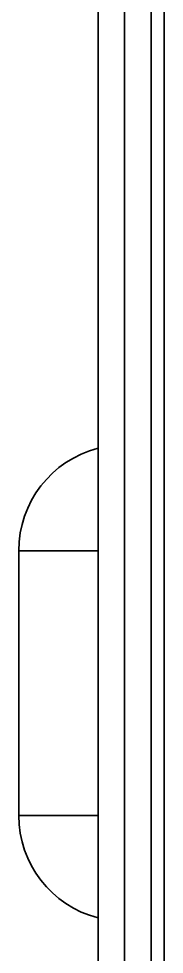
# Model space of a CAD drawing. Header units: millimetres. Extents: x 0 to 420, y 0 to 297.
# Drawn here: x 275.237 to 275.347, y 144.087 to 144.794 of the extents above; entities that cross this region are included whole.
import ezdxf

# ---------------------------------------------------------------- set-up
doc = ezdxf.new("R2010")
doc.units = ezdxf.units.MM

msp = doc.modelspace()

# ---------------------------------------------------------------- linework, layer by layer
at = {"color": 7, "linetype": 'Continuous', "lineweight": 35}
for p, q in [((275.29704, 147.18563), (275.29704, 143.49926)), ((275.31704, 147.13909), (275.31704, 143.09224)), ((275.33704, 143.09224), (275.33704, 147.10445)), ((275.34704, 143.09909), (275.34704, 147.10036)), ((275.23704, 144.39224), (275.23704, 144.19224)), ((275.23704, 144.39224), (275.29704, 144.39224)), ((275.23704, 144.19224), (275.29704, 144.19224))]:
    msp.add_line(p, q, dxfattribs=at)
for centre, start, end in [((275.31704, 144.39224), 104.47751, 180), ((275.31704, 144.19224), 180, 255.52249)]:
    msp.add_arc(centre, 0.08, start, end, dxfattribs=at)

doc.saveas('drawing.dxf')
